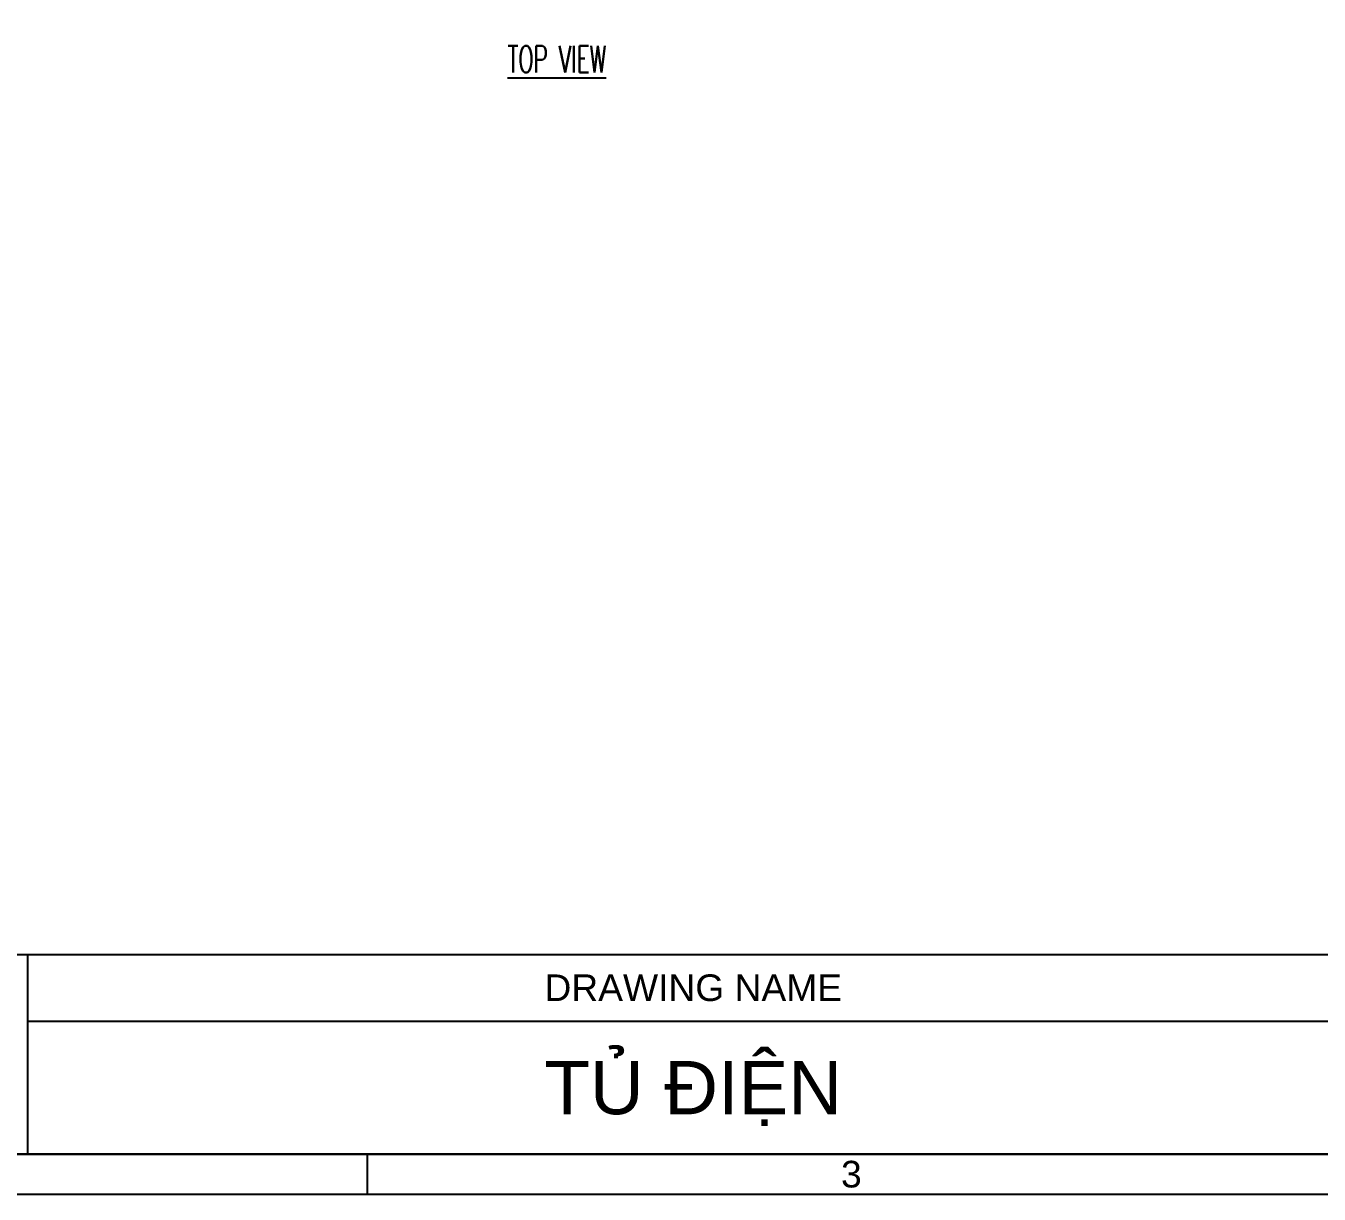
# Model space of a CAD drawing. Header units: millimetres. Extents: x 28713 to 59118, y -54378 to -19615.
# Drawn here: x 36945 to 39374, y -47613 to -45419 of the extents above; entities that cross this region are included whole.
import ezdxf
from ezdxf.enums import TextEntityAlignment as Align

# ---------------------------------------------------------------- set-up
doc = ezdxf.new("R2010")
doc.units = ezdxf.units.MM
doc.header["$LTSCALE"] = 3
for name, color, linetype in [('@.TEXT', 7, 'Continuous'), ('@.VISIBLE', 7, 'Continuous'), ('dim', 7, 'Continuous')]:
    doc.layers.add(name, color=color, linetype=linetype)
doc.styles.add('Ann_w01', font='romans.shx', dxfattribs={"width": 0.6, "bigfont": 'chineset.shx'})
doc.styles.add('Arial', font='arial.ttf')

# ---------------------------------------------------------------- blocks, each defined once
blk = doc.blocks.new('KHUNG BAN VE (Made by Tung)')
at = {"layer": '@.VISIBLE', "color": 8}
for p, q in [((123, 18), (123, 3)), ((123, 13), (294, 13)), ((148.5, 3), (148.5, 0))]:
    blk.add_line(p, q, dxfattribs=at)
for points in [[(0, 0), (297, 0), (297, 210), (0, 210)], [(3, 3), (294, 3), (294, 207), (3, 207)], [(3, 18), (294, 18), (294, 3), (3, 3)]]:
    blk.add_lwpolyline(points, close=True, dxfattribs=at)
at = {"layer": '@.TEXT', "color": 2, "style": 'Arial'}
blk.add_text('DRAWING NAME', height=2, dxfattribs=at).set_placement((173, 15.5), align=Align.MIDDLE_CENTER)
at = {"layer": '@.TEXT', "color": 1, "style": 'Arial'}
blk.add_text('3', height=2, dxfattribs=at).set_placement((184.875, 1.5), align=Align.MIDDLE_CENTER)
for tag, height, p in [('DESIGNER_NAME', 2, (38, 15.5)), ('PROJECT_CODE', 2, (258.5, 15.5)), ('SCALE', 2, (289, 15.5)), ('APPROVED_NAME', 2, (38, 10.5)), ('CUSTOMER_NAME', 2, (258.5, 10.5)), ('PAGE', 2, (289, 10.5)), ('DRAWING_NAME', 4, (173, 8)), ('TOTAL', 2, (289, 5.5))]:
    blk.add_attdef(tag, text='', height=height, dxfattribs=at).set_placement(p, align=Align.MIDDLE_CENTER)

msp = doc.modelspace()

# ---------------------------------------------------------------- block references
at = {"layer": '@.VISIBLE'}
ref = msp.add_blockref('KHUNG BAN VE (Made by Tung)', (33873.47, -47612.55), dxfattribs=dict(at, xscale=25, yscale=25, zscale=25))
ref.add_attrib('DRAWING_NAME', 'TỦ ĐIỆN', dxfattribs={"layer": '@.TEXT', "color": 1, "height": 100, "style": 'Arial'}).set_placement((38198.47, -47412.55), align=Align.MIDDLE_CENTER)

# ---------------------------------------------------------------- texts
at = {"layer": 'dim', "color": 2, "insert": (37942.42, -45481.83), "char_height": 50, "attachment_point": 5, "style": 'Ann_w01'}
msp.add_mtext('\\A1;{\\LTOP VIEW}', dxfattribs=at)

doc.saveas('drawing.dxf')
